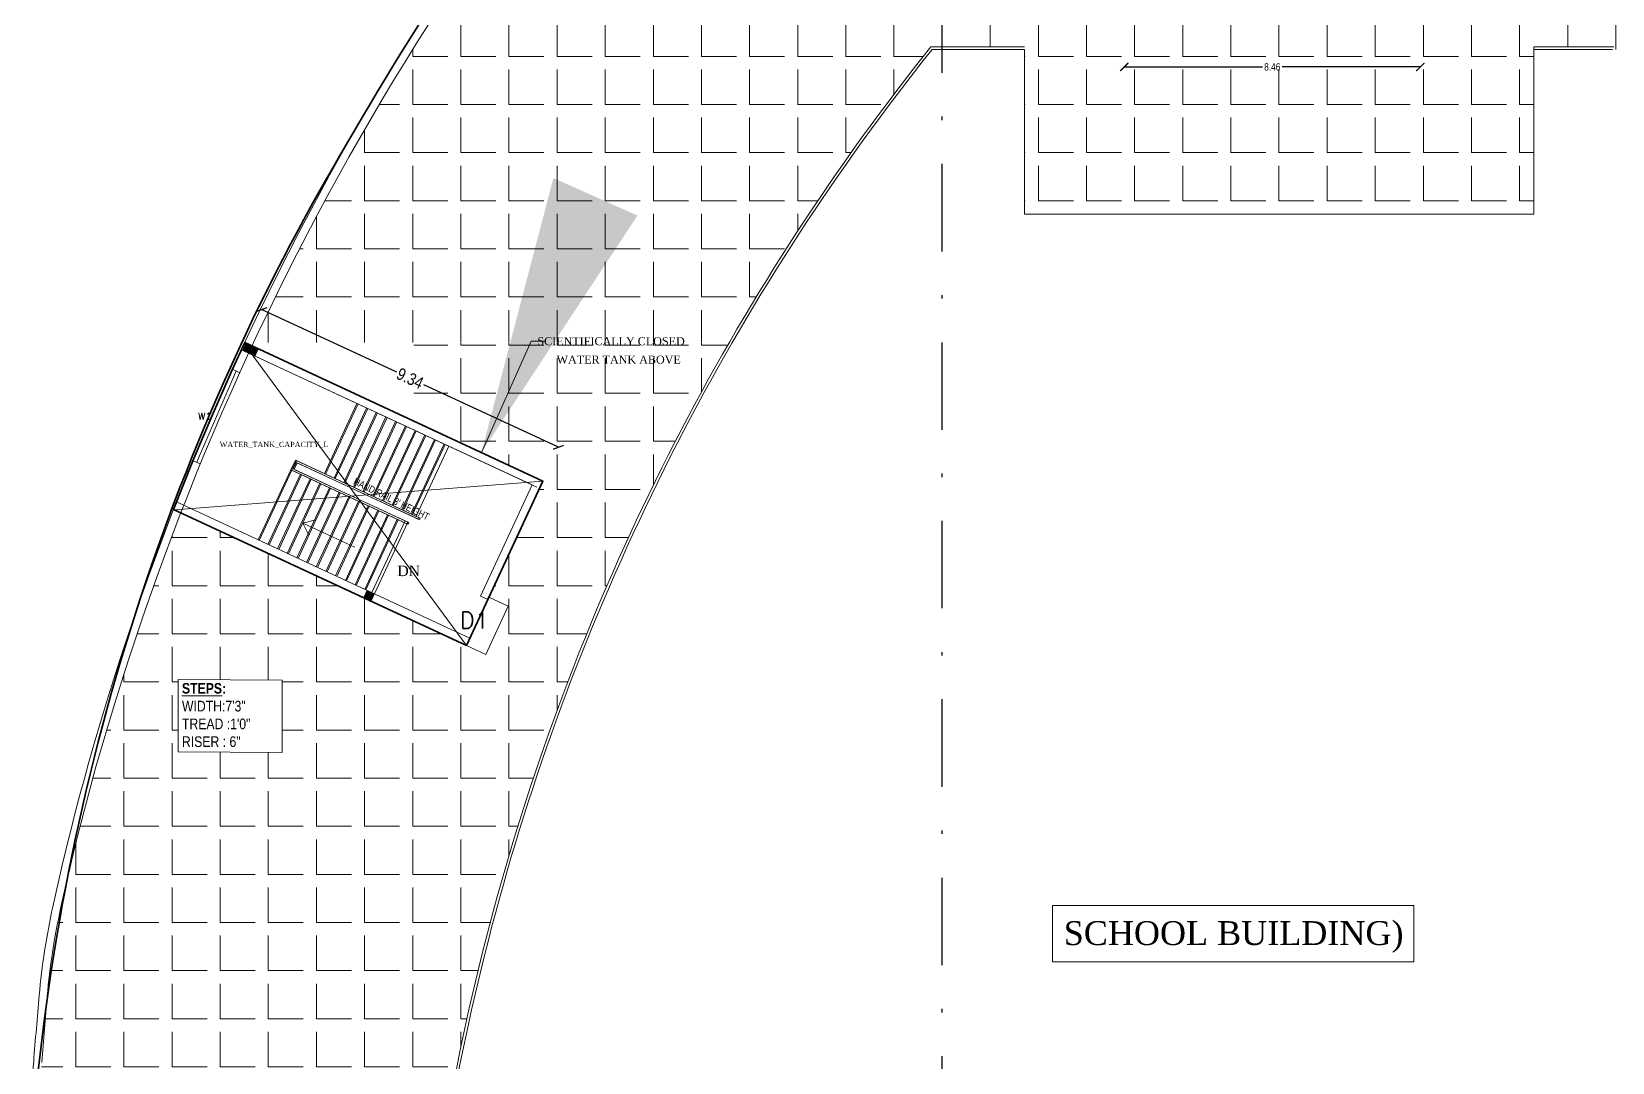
# Model space of a CAD drawing. Header units: metres. Extents: x 43 to 977, y 102 to 459.
# Drawn here: x 870.09 to 915.25, y 180.92 to 210.38 of the extents above; entities that cross this region are included whole.
import ezdxf
from ezdxf.enums import TextEntityAlignment as Align

# ---------------------------------------------------------------- set-up
doc = ezdxf.new("R2010")
doc.units = ezdxf.units.M
doc.header["$MEASUREMENT"] = 0
doc.header["$PDMODE"] = 3
for name, pattern in [('CONTINOUS', [0]), ('DASHDOT', [1, 0.5, -0.25, 0, -0.25]), ('DASHED2', [0.375, 0.25, -0.125])]:
    doc.linetypes.add(name, pattern=pattern)
doc.layers.get('0').update_dxf_attribs({"lineweight": 0})
doc.layers.get('Defpoints').update_dxf_attribs({"lineweight": 0})
for name, color, linetype, lineweight in [('BLK_1_FLR_5_ROOF_AREA', 7, 'Continuous', 35), ('BLK_1_STAIR_HEADROOM', 7, 'Continuous', 35), ('Column', 1, 'Continuous', 0), ('hatch', 7, 'Continuous', 0), ('Layer1', 1, 'Continuous', 0), ('Layer3', 5, 'Continuous', 0), ('RTEXT', 4, 'Continuous', 0), ('Staircase', 140, 'Continuous', 0), ('sun', 13, 'Continuous', 0), ('TE', 9, 'Continuous', 0), ('TEXT', 130, 'Continuous', 0), ('TKT', 3, 'Continuous', 0), ('WALL', 7, 'Continuous', 0), ('WATER_TANK_CALCULATION', 161, 'CONTINOUS', 0), ('WIN', 13, 'Continuous', 0)]:
    doc.layers.add(name, color=color, linetype=linetype, lineweight=lineweight)
doc.styles.add('ARIAL NARROW', font='')
doc.styles.add('ED', font='romantic.ttf', dxfattribs={"width": 0.96})
doc.styles.add('RTEXT', font='arial.ttf', dxfattribs={"width": 0.8, "height": 8})
doc.styles.get("Standard").update_dxf_attribs({"font": 'romans.shx'})
doc.styles.add('style2', font='romantic.ttf')
doc.styles.add('visa', font='swissc.ttf')
doc.styles.get('ARIAL NARROW').set_extended_font_data('Lydian BT')
doc.dimstyles.new('Copy(2) of S-2', dxfattribs={"dimtxt": 10.5, "dimasz": 8, "dimexe": 2, "dimexo": 50, "dimgap": 5, "dimtad": 0, "dimtoh": 1, "dimdec": 1, "dimzin": 0, "dimdsep": 46, "dimlunit": 4, "dimtxsty": 'ARIAL NARROW', "dimcen": 0.09, "dimdle": 3, "dimse1": 1, "dimse2": 1, "dimclrd": 7, "dimclre": 13, "dimclrt": 7, "dimadec": 0, "dimazin": 0, "dimtfac": 1, "dimtdec": 1, "dimtofl": 0, "dimtmove": 0, "dimatfit": 3, "dimfxl": 0, "dimtolj": 1, "dimtzin": 0, "dimlwd": 13, "dimarcsym": 0})
doc.dimstyles.new('o3', dxfattribs={"dimscale": 0.23, "dimtxt": 0.9, "dimasz": 1, "dimexe": 5, "dimexo": 9, "dimgap": 0.23, "dimtad": 0, "dimzin": 3, "dimdsep": 46, "dimtxsty": 'visa', "dimblk": 'ARCHTICK', "dimcen": 0.09, "dimse1": 1, "dimse2": 1, "dimclrd": 7, "dimclre": 256, "dimclrt": 7, "dimadec": 0, "dimazin": 0, "dimtfac": 0.23, "dimtofl": 0, "dimtmove": 2, "dimatfit": 1, "dimldrblk": 'ARCHTICK', "dimfxl": 0, "dimtolj": 1, "dimtzin": 0, "dimarcsym": 0})
pattern_1 = [(0, (-79848.0222, -9378.2071), (0, 1.375), [1, -0.375]), (90, (-79848.0222, -9378.2071), (-1.375, 1e-16), [1, -0.375])]

# ---------------------------------------------------------------- blocks, each defined once
blk = doc.blocks.new('_ArchTick')
at = {"color": 0, "const_width": 0.15}
blk.add_lwpolyline([(-0.5, -0.5), (0.5, 0.5)], dxfattribs=at)
blk = doc.blocks.new('*D150')
at = {"layer": 'Defpoints', "color": 0, "lineweight": 30}
for p in [(909.765, 209.368), (901.308, 207.886), (909.765, 207.886)]:
    blk.add_point(p, dxfattribs=at)
at = {"layer": 'WALL', "color": 7, "lineweight": -2}
for p, q in [((901.308, 209.368), (905.255, 209.368)), ((909.765, 209.368), (905.818, 209.368))]:
    blk.add_line(p, q, dxfattribs=at)
at = {"layer": 'WALL', "color": 7, "lineweight": -2, "xscale": 0.23, "yscale": 0.23, "zscale": 0.23, "rotation": 180}
blk.add_blockref('_ArchTick', (901.308, 209.368), dxfattribs=at)
at = {"layer": 'WALL', "color": 7, "lineweight": -2, "xscale": 0.23, "yscale": 0.23, "zscale": 0.23}
blk.add_blockref('_ArchTick', (909.765, 209.368), dxfattribs=at)
at = {"layer": 'WALL', "color": 7, "insert": (905.537, 209.368), "char_height": 0.207, "attachment_point": 5, "style": 'visa'}
blk.add_mtext('\\A1;8.46', dxfattribs=at)
blk = doc.blocks.new('*D154')
at = {"layer": 'Defpoints', "color": 0, "lineweight": 30}
for p in [(876.22, 201.473), (885.142, 198.498), (884.695, 197.535)]:
    blk.add_point(p, dxfattribs=at)
at = {"layer": 'WALL', "color": 7, "lineweight": -2}
for p, q in [((876.668, 202.436), (880.512, 200.65)), ((885.142, 198.498), (881.299, 200.285))]:
    blk.add_line(p, q, dxfattribs=at)
at = {"layer": 'WALL', "color": 7, "lineweight": -2, "xscale": 0.23, "yscale": 0.23, "zscale": 0.23}
for p, rotation in [((876.668, 202.436), 155.0749229151136), ((885.142, 198.498), 335.0749229151136)]:
    blk.add_blockref('_ArchTick', p, dxfattribs=dict(at, rotation=rotation))
at = {"layer": 'WALL', "color": 7, "insert": (880.905, 200.467), "char_height": 0.345, "attachment_point": 5, "rotation": 335.0749, "style": 'visa'}
blk.add_mtext('\\A1;9.34', dxfattribs=at)

msp = doc.modelspace()

# ---------------------------------------------------------------- hatches: boundary and pattern name
at = {"layer": 'hatch'}
h = msp.add_hatch(dxfattribs=at)
h.set_pattern_fill('ANSI31', color=256, scale=0.025396, angle=65.077304, style=0)
h.set_pattern_definition([(110.07730375, (-2926.162602, -4029.5529034), (-0.002981607753, -0.0010897744311), [])])
h.paths.add_polyline_path([(876.22022, 201.47282), (876.12391, 201.26554), (876.46937, 201.10501), (876.56569, 201.31229)])
h = msp.add_hatch(dxfattribs=at)
h.set_pattern_fill('ANSI31', color=256, scale=0.025396, angle=245.076923, style=0)
h.set_pattern_definition([(290.076923076, (4682.1977394, 4425.1031448), (0.0029816149933, 0.0010897546212), [])])
h.paths.add_polyline_path([(879.7868, 194.10269), (879.88312, 194.30997), (879.67584, 194.40629), (879.57952, 194.19901)])
at = {"layer": 'TE', "ltscale": 20}
h = msp.add_hatch(dxfattribs=at)
h.set_pattern_fill('ANGLE', color=256, scale=5)
h.set_pattern_definition(pattern_1)
h.paths.add_polyline_path([(896.10227, 223.85928), (892.04946, 223.85928, 0.0864182), (876.43502, 201.49519), (890.02296, 201.49519, -0.03766433), (895.78241, 209.94252), (896.10227, 209.94252)])
h.paths.add_polyline_path([(918.34486, 223.85928), (896.10227, 223.85928), (896.10227, 209.94252), (898.45386, 209.94252), (898.45633, 209.86633), (898.45633, 205.16068), (913.01166, 205.16068), (913.01166, 209.94252), (915.29091, 209.94252, -0.03766433), (921.05036, 201.49519), (933.93099, 201.49519, 0.08446336)])
h.paths.add_polyline_path([(909.76512, 212.9744), (901.30819, 212.9744), (901.30819, 218.91711), (900.69869, 218.91711), (900.69869, 220.44088), (901.30819, 220.44088), (909.76512, 220.44088), (910.37463, 220.44088), (910.37463, 218.91711), (909.76512, 218.91711)], flags=16)
h.paths.add_polyline_path([(909.50624, 213.20296), (901.56708, 213.20296), (901.53676, 213.1762), (901.53676, 213.58925), (901.30819, 213.58925), (901.30819, 217.2463), (901.53676, 217.2463), (901.53676, 218.68854), (903.29298, 218.68854), (901.56708, 220.21231), (909.50624, 220.21231), (907.78033, 218.68854), (909.53656, 218.68854), (909.53656, 217.46952), (909.76512, 217.46952), (909.76512, 213.81247), (909.53656, 213.81247), (909.53656, 213.1762)], flags=0)
h.paths.add_polyline_path([(909.53656, 215.03149), (907.40328, 215.03149), (907.09852, 215.03149), (903.97479, 215.03149), (903.67004, 215.03149), (901.53676, 215.03149), (901.53676, 217.16477), (903.67004, 217.16477), (903.67004, 217.46952), (902.52231, 217.46952), (902.34665, 217.24952), (902.17099, 217.46952), (902.34665, 217.46952), (902.34665, 218.38379), (903.67004, 218.38379), (903.67004, 218.68854), (903.72083, 218.68854), (903.72083, 215.08228), (903.924, 215.08228), (903.924, 218.93109), (903.97479, 218.93323), (903.97479, 218.80282), (907.09852, 218.80282), (907.09852, 218.93323), (907.14932, 218.93109), (907.14932, 215.08228), (907.35249, 215.08228), (907.35249, 218.68854), (907.40328, 218.68854), (907.40328, 218.38379), (908.64114, 218.38379), (908.64114, 217.46952), (909.53656, 217.46952)], flags=0)
h.paths.add_polyline_path([(913.47114, 221.11589), (910.49893, 221.14141), (910.49893, 223.20879), (913.47114, 223.18328)], flags=16)
h.paths.add_polyline_path([(884.52648, 201.35253), (888.7661, 201.35253), (888.7661, 201.70248), (884.52648, 201.70248)], flags=9)
h.paths.add_polyline_path([(905.2439, 222.82203), (905.82753, 222.82203), (905.82753, 223.25552), (905.2439, 223.25552)], flags=24)
h.paths.add_polyline_path([(899.6177, 220.09237), (899.6177, 220.676), (899.18421, 220.676), (899.18421, 220.09237)], flags=24)
h.paths.add_polyline_path([(899.98469, 216.43471), (899.98469, 217.01834), (899.5512, 217.01834), (899.5512, 216.43471)], flags=24)
h.paths.add_polyline_path([(899.71852, 212.86686), (899.71852, 213.45049), (899.28503, 213.45049), (899.28503, 212.86686)], flags=24)
h.paths.add_polyline_path([(901.18319, 211.03541), (901.76683, 211.03541), (901.76683, 211.4689), (901.18319, 211.4689)], flags=24)
h.paths.add_polyline_path([(905.24484, 210.73019), (905.82847, 210.73019), (905.82847, 211.16368), (905.24484, 211.16368)], flags=24)
h.paths.add_polyline_path([(909.47371, 211.02807), (910.05734, 211.02807), (910.05734, 211.46156), (909.47371, 211.46156)], flags=24)
h.paths.add_polyline_path([(911.73268, 212.84097), (911.73268, 213.42461), (911.29919, 213.42461), (911.29919, 212.84097)], flags=24)
h.paths.add_polyline_path([(912.04133, 216.43471), (912.04133, 217.01834), (911.60784, 217.01834), (911.60784, 216.43471)], flags=24)
h.paths.add_polyline_path([(911.7157, 220.14157), (911.7157, 220.72521), (911.28221, 220.72521), (911.28221, 220.14157)], flags=24)
h.paths.add_polyline_path([(901.13106, 221.32858), (901.7147, 221.32858), (901.7147, 221.76207), (901.13106, 221.76207)], flags=24)
h.paths.add_polyline_path([(905.24484, 221.05295), (905.82847, 221.05295), (905.82847, 221.48644), (905.24484, 221.48644)], flags=24)
h.paths.add_polyline_path([(909.39385, 221.34468), (909.97748, 221.34468), (909.97748, 221.77817), (909.39385, 221.77817)], flags=24)
h.paths.add_polyline_path([(905.2439, 209.14997), (905.82753, 209.14997), (905.82753, 209.58346), (905.2439, 209.58346)], flags=24)
h.paths.add_polyline_path([(913.45843, 216.41582), (913.45843, 216.99945), (913.02494, 216.99945), (913.02494, 216.41582)], flags=24)
h.paths.add_polyline_path([(898.59644, 216.41582), (898.59644, 216.99945), (898.16295, 216.99945), (898.16295, 216.41582)], flags=24)
h.paths.add_polyline_path([(904.77836, 223.71862), (909.1867, 223.71862), (909.1867, 224.06857), (904.77836, 224.06857)], flags=9)
h.paths.add_polyline_path([(910.50229, 221.08708), (912.96506, 221.08708), (912.96506, 223.26073), (910.50229, 223.26073)], flags=24)
h.paths.add_polyline_path([(900.13389, 214.96179), (901.16989, 214.96179), (901.16989, 215.43134), (900.13389, 215.43134)], flags=24)
h.paths.add_polyline_path([(909.84318, 215.18501), (910.87917, 215.18501), (910.87917, 215.65456), (909.84318, 215.65456)], flags=24)
h.paths.add_polyline_path([(901.33332, 219.46704), (902.02563, 219.46704), (902.02563, 219.91704), (901.33332, 219.91704)], flags=8)
h.paths.add_polyline_path([(909.1686, 219.46704), (909.86091, 219.46704), (909.86091, 219.91704), (909.1686, 219.91704)], flags=8)
h.paths.add_polyline_path([(907.69404, 218.94948), (908.48486, 218.94948), (908.48486, 219.39948), (907.69404, 219.39948)], flags=8)
h.paths.add_polyline_path([(902.53863, 219.12123), (903.32946, 219.12123), (903.32946, 219.57123), (902.53863, 219.57123)], flags=8)
h = msp.add_hatch(dxfattribs=at)
h.set_pattern_fill('ANGLE', color=256, scale=5)
h.set_pattern_definition(pattern_1)
h.paths.add_polyline_path([(881.01308, 193.53287), (874.35485, 196.62678, 0.02408388), (871.93027, 189.36717, 0.01485854), (870.91994, 185.31697, 0.03146003), (870.53686, 182.81357, 0.00283233), (870.37882, 180.92039, 0.02308059), (870.3229, 179.14391), (881.01308, 179.14391)])
h.paths.add_polyline_path([(877.25151, 189.77195), (874.2793, 189.79747), (874.2793, 191.86485), (877.25151, 191.83934)], flags=16)
h.paths.add_polyline_path([(888.65839, 199.01075, -0.01033354), (890.01006, 201.47282), (881.01308, 201.47282), (881.01308, 199.2457), (884.69472, 197.53494), (883.15364, 194.21845), (883.70638, 193.9616), (883.06427, 192.57974), (882.51152, 192.83658), (881.01308, 193.53287), (881.01308, 179.14391), (881.93185, 179.14391, -0.077625)])
h.paths.add_polyline_path([(874.28267, 189.74393), (876.33758, 189.74393), (876.33758, 191.91679), (874.28267, 191.91679)], flags=24)
h.paths.add_polyline_path([(880.31217, 200.34208), (881.19429, 199.93214), (881.49877, 200.58733), (880.61665, 200.99727)], flags=9)
h.paths.add_polyline_path([(884.52648, 201.35253), (888.7661, 201.35253), (888.7661, 201.70248), (884.52648, 201.70248)], flags=9)
h.paths.add_polyline_path([(885.06928, 200.82668), (888.6604, 200.82668), (888.6604, 201.17663), (885.06928, 201.17663)], flags=24)

# ---------------------------------------------------------------- linework, layer by layer
at = {"layer": 'BLK_1_FLR_5_ROOF_AREA', "color": 54, "lineweight": 35}
msp.add_lwpolyline([(918.65977, 223.86672), (930.81034, 236.01729), (905.18526, 261.64236), (879.56019, 236.01729), (891.72198, 223.85544, 0.02441008), (886.53284, 218.05909, 0.03969234), (879.37574, 207.64296, 0.11653594), (870.10194, 178.76871), (870.10194, 140.82843), (940.97301, 140.82843), (940.97138, 179.17735, 0.15701398)], format="xyb", close=True, dxfattribs=at)
at = {"layer": 'BLK_1_STAIR_HEADROOM', "color": 55, "linetype": 'ByBlock'}
msp.add_lwpolyline([(874.14584, 196.7239), (874.69995, 198.10875), (875.27346, 199.47251), (875.82992, 200.72791), (876.1796, 201.49169), (884.69472, 197.53494), (882.51152, 192.83658)], close=True, dxfattribs=at)
at = {"layer": 'Column'}
for points in [[(876.12391, 201.26554), (876.22022, 201.47282), (876.56569, 201.31229), (876.46937, 201.10501)], [(879.88312, 194.30997), (879.7868, 194.10269), (879.57952, 194.19901), (879.67584, 194.40629)]]:
    msp.add_lwpolyline(points, close=True, dxfattribs=at)
at = {"layer": 'Layer3', "linetype": 'DASHDOT', "lineweight": -3, "ltscale": 5}
msp.add_line((896.10227, 137.79735), (896.10227, 261.9064), dxfattribs=at)
at = {"layer": 'Staircase'}
for p, q in [((895.78241, 209.94252), (898.45386, 209.94252)), ((895.81909, 209.86633), (898.45633, 209.86633)), ((898.45633, 209.86633), (898.45633, 205.16068)), ((915.25423, 209.86633), (913.00914, 209.86633)), ((913.01166, 209.94252), (913.01166, 205.16068)), ((915.29091, 209.94252), (913.01166, 209.94252)), ((913.01166, 205.16068), (898.45633, 205.16068)), ((879.38633, 199.74957), (878.45525, 197.74586)), ((879.4164, 199.7356), (878.48532, 197.73189)), ((879.6627, 199.62115), (878.73163, 197.61744)), ((879.69277, 199.60718), (878.7617, 197.60347)), ((879.93907, 199.49273), (879.008, 197.48902)), ((879.96914, 199.47875), (879.03807, 197.47504)), ((880.21545, 199.3643), (879.28438, 197.36059)), ((880.24552, 199.35033), (879.31445, 197.34662)), ((880.49182, 199.23588), (879.56075, 197.23217)), ((880.52189, 199.22191), (879.59082, 197.2182)), ((880.7682, 199.10746), (879.83712, 197.10375)), ((880.79827, 199.09348), (879.86719, 197.08977)), ((881.04457, 198.97903), (880.1135, 196.97532)), ((881.07464, 198.96506), (880.14357, 196.96135)), ((881.32094, 198.85061), (880.38987, 196.8469)), ((881.35101, 198.83664), (880.41994, 196.83293)), ((881.59732, 198.72218), (880.66624, 196.71847)), ((881.62739, 198.70821), (880.69631, 196.7045)), ((881.87369, 198.59376), (880.94262, 196.59005)), ((881.90376, 198.57979), (880.97269, 196.57608)), ((882.0074, 198.53163), (881.07633, 196.52792)), ((877.49771, 197.85476), (876.56664, 195.85105)), ((877.52778, 197.84079), (876.59671, 195.83708)), ((877.49771, 197.85476), (877.62613, 198.13114)), ((877.52778, 197.84079), (877.6562, 198.11716)), ((877.56518, 197.87942), (877.65079, 198.06367)), ((880.8356, 196.35974), (877.56518, 197.87942)), ((877.59525, 197.86545), (877.68086, 198.0497)), ((880.86567, 196.34577), (877.59525, 197.86545)), ((881.16452, 196.48694), (877.62613, 198.13114)), ((877.65079, 198.06367), (881.14118, 196.44178)), ((881.19459, 196.47297), (877.6562, 198.11716)), ((877.68086, 198.0497), (881.17125, 196.4278)), ((877.77408, 197.72634), (876.84301, 195.72263)), ((877.80415, 197.71237), (876.87308, 195.70866)), ((878.05046, 197.59791), (877.11939, 195.59421)), ((878.08053, 197.58394), (877.14945, 195.58023)), ((878.32683, 197.46949), (877.39576, 195.46578)), ((878.3569, 197.45552), (877.42583, 195.45181)), ((879.88312, 194.30997), (874.22911, 196.93724)), ((878.6032, 197.34107), (877.67213, 195.33736)), ((878.63327, 197.32709), (877.7022, 195.32339)), ((878.87958, 197.21264), (877.94851, 195.20893)), ((878.90965, 197.19867), (877.97858, 195.19496)), ((879.15595, 197.08422), (878.22488, 195.08051)), ((879.18602, 197.07025), (878.25495, 195.06654)), ((879.43233, 196.9558), (878.50125, 194.95209)), ((879.4624, 196.94182), (878.53132, 194.93811)), ((879.7087, 196.82737), (878.77763, 194.82366)), ((879.73877, 196.8134), (878.8077, 194.80969)), ((879.98507, 196.69895), (879.054, 194.69524)), ((880.01514, 196.68498), (879.08407, 194.68127)), ((880.26145, 196.57052), (879.33038, 194.56682)), ((880.29152, 196.55655), (879.36044, 194.55284)), ((878.21418, 196.42518), (877.83526, 196.33293)), ((879.32367, 195.64131), (877.83526, 196.33293)), ((877.83526, 196.33293), (878.0091, 195.98384)), ((880.53782, 196.4421), (879.60675, 194.43839)), ((880.56789, 196.42813), (879.63682, 194.42442)), ((880.76203, 196.39393), (879.80955, 194.34415)), ((880.8356, 196.35974), (879.88312, 194.30997)), ((880.8356, 196.35974), (880.81419, 196.31368)), ((880.86567, 196.34577), (880.84426, 196.2997))]:
    msp.add_line(p, q, dxfattribs=at)
for points in [[(880.81419, 196.31368), (877.49771, 197.85476)], [(880.84426, 196.2997), (877.52778, 197.84079)]]:
    msp.add_lwpolyline(points, dxfattribs=at)
for radius, start, end in [(67.95835, 141.3995759, 152.4174914), (67.88216, 141.4305177, 152.4174914), (67.95835, 152.4174914, 174.6404746), (67.88216, 152.4168702, 174.6404746)]:
    msp.add_arc((948.89294, 167.5443), radius, start, end, dxfattribs=at)
at = {"layer": 'sun', "linetype": 'DASHED2', "ltscale": 20}
for p, q in [((883.15364, 194.21845), (883.70638, 193.9616)), ((883.70638, 193.9616), (883.06427, 192.57974)), ((882.51152, 192.83658), (883.06427, 192.57974))]:
    msp.add_line(p, q, dxfattribs=at)
at = {"layer": 'TKT'}
msp.add_lwpolyline([(899.26078, 185.40135), (909.57825, 185.40135), (909.57825, 183.79193), (899.26078, 183.79193)], close=True, dxfattribs=at)
at = {"layer": 'WALL'}
for p, q in [((876.16259, 201.45513), (882.51152, 192.83658)), ((884.61956, 197.56986), (876.1796, 201.49169)), ((884.69472, 197.53494), (876.1796, 201.49169)), ((884.52324, 197.36258), (876.08344, 201.28434)), ((884.39112, 197.42397), (876.08344, 201.28434)), ((876.0401, 200.63025), (875.82992, 200.72791)), ((874.91217, 198.02235), (874.69995, 198.10875)), ((884.69472, 197.53494), (874.18204, 196.70708)), ((884.69472, 197.53494), (882.60784, 193.04386)), ((884.39112, 197.42397), (882.91425, 194.24568)), ((882.60784, 193.04386), (874.22911, 196.93724)), ((882.51152, 192.83658), (874.14584, 196.7239)), ((881.14118, 196.44178), (881.16452, 196.48694)), ((881.17125, 196.4278), (881.19459, 196.47297)), ((883.12153, 194.14936), (882.91425, 194.24568)), ((882.60784, 193.04386), (882.51152, 192.83658))]:
    msp.add_line(p, q, dxfattribs=at)
at = {"layer": 'WALL', "color": 5, "ltscale": 2}
msp.add_lwpolyline([(874.2793, 189.79747), (874.2793, 191.86485), (877.25151, 191.83934), (877.25151, 189.77195)], close=True, dxfattribs=at)
at = {"layer": 'WALL'}
for centre, radius, start, end in [((948.45633, 167.84344), 79.72534, 135.3670817, 164.2908227), ((948.45633, 167.84344), 79.49534, 135.1992889, 164.2908227), ((939.55605, 170.34674), 70.47972, 164.2908227, 167.6958997), ((939.55605, 170.34674), 70.24972, 164.2908227, 167.6958997), ((890.6022, 181.02407), 20.37499, 167.6959, 174.903631), ((890.6022, 181.02407), 20.14499, 167.6959, 174.903631), ((1037.56163, 167.91768), 167.91769, 174.9036312, 175.5527507), ((1037.56163, 167.91768), 167.68769, 174.9036312, 175.5527507), ((889.58269, 179.4268), 19.49187, 175.552751, 181.934815)]:
    msp.add_arc(centre, radius, start, end, dxfattribs=at)
at = {"layer": 'WATER_TANK_CALCULATION', "color": 150, "lineweight": 30}
msp.add_lwpolyline([(874.14584, 196.7239), (874.69995, 198.10875), (875.27346, 199.47251), (875.82992, 200.72791), (876.1796, 201.49169), (884.69472, 197.53494), (882.51152, 192.83658)], close=True, dxfattribs=at)
at = {"layer": 'WIN', "const_width": 0.0254}
msp.add_lwpolyline([(875.93501, 200.67908), (874.80606, 198.06555)], dxfattribs=at)

# ---------------------------------------------------------------- texts
at = {"layer": 'Layer1', "color": 1, "insert": (874.38597, 191.76243), "char_height": 0.3047542, "width": 2.6412027, "attachment_point": 1}
msp.add_mtext('{\\fSwis721 Cn BT|b1|i0|c0|p34;\\LSTEPS\\l:\\P\\fSwis721 Cn BT|b0|i0|c0|p34;WIDTH:7\'3"\\PTREAD :1\'0"\\PRISER : 6"}', dxfattribs=at)
at = {"layer": 'RTEXT', "style": 'RTEXT', "width": 0.8}
msp.add_text("HAND RAIL 3' HEIGHT", height=0.2031694, rotation=333.724584, dxfattribs=at).set_placement((879.26514, 197.45267))
at = {"layer": 'TEXT', "color": 4, "style": 'style2'}
for s, p in [('SCIENTIFICALLY CLOSED', (886.64629, 201.41559)), ('WATER TANK ABOVE', (886.86484, 200.88974))]:
    msp.add_text(s, height=0.2285656, dxfattribs=at).set_placement(p, align=Align.CENTER)
msp.add_text('DN', height=0.3, dxfattribs=at).set_placement((880.5365, 194.81604))
at = {"layer": 'WALL'}
for s, height, p in [('W1', 0.203169, (874.84856, 199.28003)), ('D1', 0.469553, (882.3295, 193.32389))]:
    msp.add_text(s, height=height, dxfattribs=at).set_placement(p)
at = {"layer": 'WALL', "style": 'style2'}
msp.add_text('SCHOOL BUILDING)', height=0.6826493, dxfattribs=at).set_placement((899.57877, 184.27396))
at = {"layer": 'WATER_TANK_CALCULATION', "color": 150, "linetype": 'ByBlock', "insert": (875.46461, 198.6544), "char_height": 0.15, "width": 4.0777201, "attachment_point": 1, "style": 'ED'}
msp.add_mtext('WATER_TANK_CAPACITY_L', dxfattribs=at)

# ---------------------------------------------------------------- dimensions: what is measured, and where the dimension line sits
at = {"layer": 'WALL'}
dim = msp.add_linear_dim(base=(909.76512, 209.36806), p1=(901.30819, 207.8861), p2=(909.76512, 207.8861), dimstyle='o3', override={"dimpost": '\\X'}, dxfattribs=at)
dim.commit()
dim.dimension.update_dxf_attribs({"geometry": '*D150', "text_midpoint": (905.53666, 209.36806)})
dim = msp.add_aligned_dim(p1=(876.22036, 201.47311), p2=(884.69472, 197.53494), distance=1.06221, dimstyle='o3', override={"dimtxt": 1.5, "dimpost": '\\X'}, dxfattribs=at)
dim.commit()
dim.dimension.update_dxf_attribs({"geometry": '*D154', "text_midpoint": (880.90519, 200.4673)})

# ---------------------------------------------------------------- leaders
at = {"layer": 'WALL', "color": 1}
msp.add_leader([(882.94196, 198.3494), (884.35995, 201.52901), (884.74513, 201.52901)], dimstyle='Copy(2) of S-2', override={"dimgap": 5, "dimtad": 0}, dxfattribs=at)

doc.saveas('drawing.dxf')
